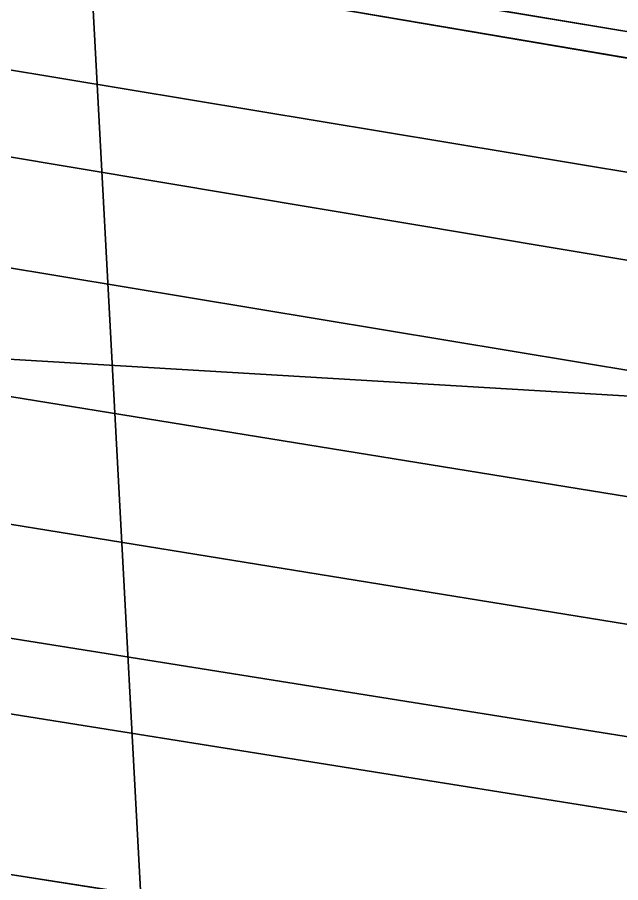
# Model space of a CAD drawing. Header units: metres. Extents: x 503497 to 504361, y 6966567 to 6966857.
# Drawn here: x 504128.3652 to 504128.4676, y 6966713.1078 to 6966713.2548 of the extents above; entities that cross this region are included whole.
import ezdxf

# ---------------------------------------------------------------- set-up
doc = ezdxf.new("R2010")
doc.units = ezdxf.units.M

msp = doc.modelspace()

# ---------------------------------------------------------------- linework, layer by layer
at = {"layer": 'SHADOW_APPROVED_20260126T071100'}
for points in [[(504140.8554, 6966711.6898), (504140.7719, 6966711.1544), (504052.3468, 6966726.2002), (504052.4303, 6966726.7356), (504140.8554, 6966711.6898)], [(504140.7719, 6966711.1544), (504144.1851, 6966710.622), (504055.76, 6966725.6678), (504052.3468, 6966726.2002), (504140.7719, 6966711.1544)]]:
    msp.add_lwpolyline(points, close=True, dxfattribs=at)
at = {"layer": 'SHADOW_APPROVED_20260129T071100'}
for points in [[(504144.1851, 6966710.622), (504144.5661, 6966713.0647), (504054.1204, 6966727.2835), (504053.7394, 6966724.8408), (504144.1851, 6966710.622)], [(504140.7719, 6966711.1544), (504144.1851, 6966710.622), (504053.7394, 6966724.8408), (504050.3262, 6966725.3732), (504140.7719, 6966711.1544)]]:
    msp.add_lwpolyline(points, close=True, dxfattribs=at)
at = {"layer": 'SHADOW_APPROVED_20260621T120000'}
for points in [[(504127.8093, 6966710.1258), (504128.3574, 6966713.6393), (504130.9784, 6966664.9665), (504130.4303, 6966661.453), (504127.8093, 6966710.1258)], [(504128.3574, 6966713.6393), (504140.8554, 6966711.6898), (504143.4764, 6966663.017), (504130.9784, 6966664.9665), (504128.3574, 6966713.6393)]]:
    msp.add_lwpolyline(points, close=True, dxfattribs=at)
at = {"layer": 'SHADOW_APPROVED_20261019T053000'}
for points in [[(504144.1851, 6966710.622), (504144.5661, 6966713.0647), (503567.8104, 6966805.1975), (503567.4294, 6966802.7548), (504144.1851, 6966710.622)], [(504140.8554, 6966711.6898), (504140.7719, 6966711.1544), (503564.0162, 6966803.2872), (503564.0997, 6966803.8226), (504140.8554, 6966711.6898)], [(504140.7719, 6966711.1544), (504144.1851, 6966710.622), (503567.4294, 6966802.7548), (503564.0162, 6966803.2872), (504140.7719, 6966711.1544)]]:
    msp.add_lwpolyline(points, close=True, dxfattribs=at)
at = {"layer": 'SHADOW_APPROVED_20261112T063500'}
for points in [[(504144.1851, 6966710.622), (504144.5661, 6966713.0647), (504046.2878, 6966729.0189), (504045.9068, 6966726.5762), (504144.1851, 6966710.622)], [(504140.8554, 6966711.6898), (504140.7719, 6966711.1544), (504042.4936, 6966727.1086), (504042.5771, 6966727.644), (504140.8554, 6966711.6898)], [(504140.7719, 6966711.1544), (504144.1851, 6966710.622), (504045.9068, 6966726.5762), (504042.4936, 6966727.1086), (504140.7719, 6966711.1544)]]:
    msp.add_lwpolyline(points, close=True, dxfattribs=at)
at = {"layer": 'SHADOW_APPROVED_20261113T063500'}
for points in [[(504144.1851, 6966710.622), (504144.5661, 6966713.0647), (504046.756, 6966729.4344), (504046.375, 6966726.9917), (504144.1851, 6966710.622)], [(504140.8554, 6966711.6898), (504140.7719, 6966711.1544), (504042.9618, 6966727.5241), (504043.0453, 6966728.0595), (504140.8554, 6966711.6898)], [(504140.7719, 6966711.1544), (504144.1851, 6966710.622), (504046.375, 6966726.9917), (504042.9618, 6966727.5241), (504140.7719, 6966711.1544)]]:
    msp.add_lwpolyline(points, close=True, dxfattribs=at)
at = {"layer": 'SHADOW_APPROVED_20261123T070300'}
for points in [[(504144.1851, 6966710.622), (504144.5661, 6966713.0647), (504072.1692, 6966725.0712), (504071.7882, 6966722.6285), (504144.1851, 6966710.622)], [(504140.8554, 6966711.6898), (504140.7719, 6966711.1544), (504068.375, 6966723.1609), (504068.4585, 6966723.6963), (504140.8554, 6966711.6898)], [(504140.7719, 6966711.1544), (504144.1851, 6966710.622), (504071.7882, 6966722.6285), (504068.375, 6966723.1609), (504140.7719, 6966711.1544)]]:
    msp.add_lwpolyline(points, close=True, dxfattribs=at)
at = {"layer": 'SHADOW_APPROVED_20261221T090000'}
for points in [[(504144.5661, 6966713.0647), (504153.1826, 6966711.7206), (504122.9279, 6966713.52), (504114.3114, 6966714.8641), (504144.5661, 6966713.0647)], [(504153.1826, 6966711.7206), (504152.9477, 6966710.2148), (504122.693, 6966712.0142), (504122.9279, 6966713.52), (504153.1826, 6966711.7206)]]:
    msp.add_lwpolyline(points, close=True, dxfattribs=at)
at = {"layer": 'SHADOW_COMPARATOR_RL48_20260126T071100'}
for points in [[(504140.8554, 6966711.6898), (504140.7719, 6966711.1544), (504085.6347, 6966720.5362), (504085.7182, 6966721.0716), (504140.8554, 6966711.6898)], [(504140.7719, 6966711.1544), (504144.1851, 6966710.622), (504089.0479, 6966720.0038), (504085.6347, 6966720.5362), (504140.7719, 6966711.1544)]]:
    msp.add_lwpolyline(points, close=True, dxfattribs=at)
at = {"layer": 'SHADOW_COMPARATOR_RL48_20260129T071100'}
for points in [[(504144.1851, 6966710.622), (504144.5661, 6966713.0647), (504088.1689, 6966721.9308), (504087.7879, 6966719.4881), (504144.1851, 6966710.622)], [(504140.7719, 6966711.1544), (504144.1851, 6966710.622), (504087.7879, 6966719.4881), (504084.3747, 6966720.0205), (504140.7719, 6966711.1544)]]:
    msp.add_lwpolyline(points, close=True, dxfattribs=at)
at = {"layer": 'SHADOW_COMPARATOR_RL48_20260621T120000'}
for points in [[(504127.8093, 6966710.1258), (504128.3574, 6966713.6393), (504129.9917, 6966683.2895), (504129.4436, 6966679.776), (504127.8093, 6966710.1258)], [(504128.3574, 6966713.6393), (504140.8554, 6966711.6898), (504142.4897, 6966681.34), (504129.9917, 6966683.2895), (504128.3574, 6966713.6393)]]:
    msp.add_lwpolyline(points, close=True, dxfattribs=at)
at = {"layer": 'SHADOW_COMPARATOR_RL48_20261019T053000'}
for points in [[(504144.1851, 6966710.622), (504144.5661, 6966713.0647), (503784.9317, 6966770.5138), (503784.5507, 6966768.0711), (504144.1851, 6966710.622)], [(504140.8554, 6966711.6898), (504140.7719, 6966711.1544), (503781.1375, 6966768.6035), (503781.221, 6966769.1389), (504140.8554, 6966711.6898)], [(504140.7719, 6966711.1544), (504144.1851, 6966710.622), (503784.5507, 6966768.0711), (503781.1375, 6966768.6035), (504140.7719, 6966711.1544)]]:
    msp.add_lwpolyline(points, close=True, dxfattribs=at)
at = {"layer": 'SHADOW_COMPARATOR_RL48_20261112T063500'}
for points in [[(504144.1851, 6966710.622), (504144.5661, 6966713.0647), (504083.2849, 6966723.0129), (504082.9039, 6966720.5702), (504144.1851, 6966710.622)], [(504140.8554, 6966711.6898), (504140.7719, 6966711.1544), (504079.4907, 6966721.1026), (504079.5742, 6966721.638), (504140.8554, 6966711.6898)], [(504140.7719, 6966711.1544), (504144.1851, 6966710.622), (504082.9039, 6966720.5702), (504079.4907, 6966721.1026), (504140.7719, 6966711.1544)]]:
    msp.add_lwpolyline(points, close=True, dxfattribs=at)
at = {"layer": 'SHADOW_COMPARATOR_RL48_20261113T063500'}
for points in [[(504144.1851, 6966710.622), (504144.5661, 6966713.0647), (504083.5769, 6966723.272), (504083.1959, 6966720.8293), (504144.1851, 6966710.622)], [(504140.8554, 6966711.6898), (504140.7719, 6966711.1544), (504079.7827, 6966721.3617), (504079.8662, 6966721.8971), (504140.8554, 6966711.6898)], [(504140.7719, 6966711.1544), (504144.1851, 6966710.622), (504083.1959, 6966720.8293), (504079.7827, 6966721.3617), (504140.7719, 6966711.1544)]]:
    msp.add_lwpolyline(points, close=True, dxfattribs=at)
at = {"layer": 'SHADOW_COMPARATOR_RL48_20261123T070300'}
for points in [[(504144.1851, 6966710.622), (504144.5661, 6966713.0647), (504099.4232, 6966720.5513), (504099.0422, 6966718.1086), (504144.1851, 6966710.622)], [(504140.8554, 6966711.6898), (504140.7719, 6966711.1544), (504095.629, 6966718.641), (504095.7125, 6966719.1764), (504140.8554, 6966711.6898)], [(504140.7719, 6966711.1544), (504144.1851, 6966710.622), (504099.0422, 6966718.1086), (504095.629, 6966718.641), (504140.7719, 6966711.1544)]]:
    msp.add_lwpolyline(points, close=True, dxfattribs=at)

doc.saveas('drawing.dxf')
